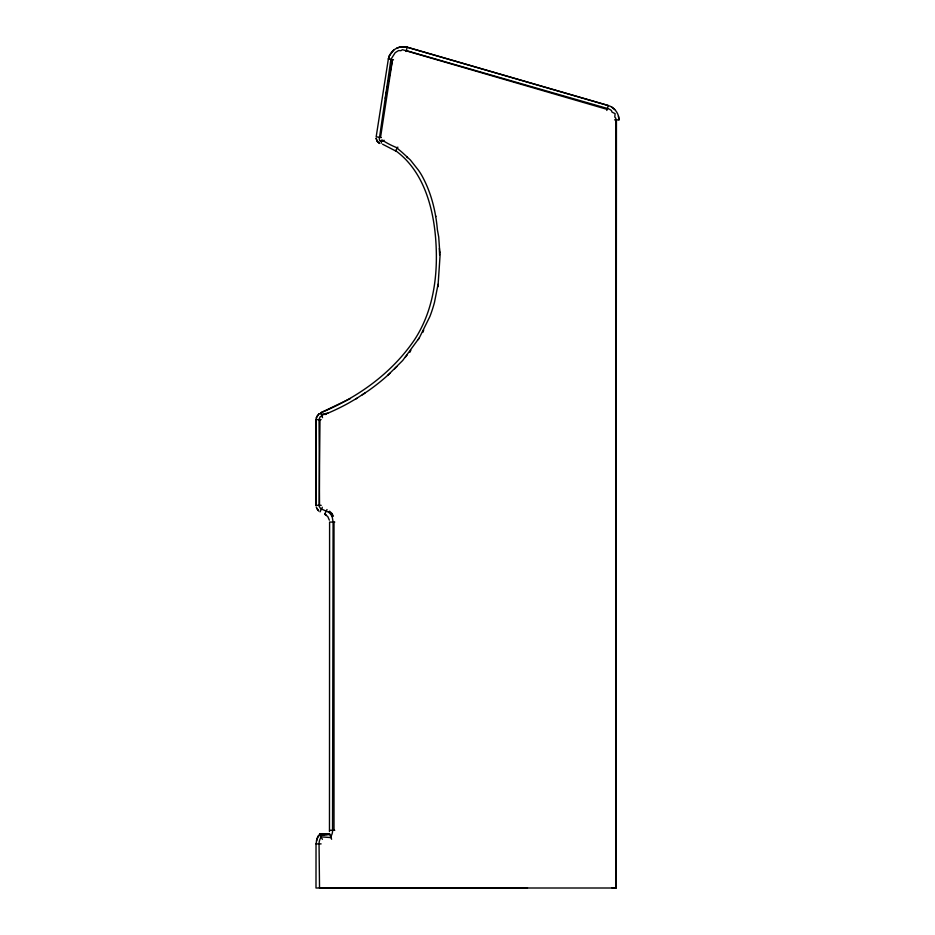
<?xml version="1.0" encoding="UTF-8"?>
<svg xmlns="http://www.w3.org/2000/svg" width="935" height="935" viewBox="0 0 935 935"><rect width="100%" height="100%" fill="white"/><g stroke="black" fill="none" stroke-linecap="round" stroke-linejoin="round"><path stroke-width="1.4" d="M331.621 839.256L329.669 834.149L320.05 834.943L329.05 834.546L328.945 833.833L319.606 834.09L320.448 835.715L318.671 835.364L317.199 838.005L316.03 843.896L315.995 888.005L615.955 888.005L616.434 119.867M329.471 831.589L329.599 522.081L334.777 522.081M320.448 835.715L320.787 836.837L330.733 837.573L331.235 835.867A11.874 11.874 0 0 0 332.533 831.753L333.094 522.081L332.182 516.658L330.721 514.273L328.758 512.275L320.6 508.617L319.151 506.267L319.992 419.616M437.966 286.741L440.023 256.096L438.725 237.046L437.37 229.671C435.78 210.889 430.93 191.71 421.58 175.09A78.318 78.318 0 0 0 418.553 170.357L410.36 159.99L402.564 152.767A112.247 112.247 0 0 0 398.193 149.132L397.34 147.87A72.872 67.203 26.6 0 1 383.677 141.033L379.715 140.881L379.306 138.906L390.9 59.396L395.201 52.664L398.567 50.572L400.905 50.689L402.436 49.707L607.119 109.372M439.637 255.033L439.403 248.336M319.104 413.632L316.907 416.297L315.995 419.616L315.995 505.332L321.208 505.332M438.071 284.263L434.471 302.402A133.752 133.752 0 0 1 429.843 316.614L419.312 337.851A118.675 118.675 0 0 1 418.19 339.65M380.522 137.445L392.513 59.665L388.364 58.963L376.174 136.767L381.281 137.574M385.267 98.35L392.513 59.665L393.483 59.828M381.223 143.172L381.398 142.412M381.831 140.601L382.041 139.712M393.799 49.999L389.509 55.574L388.516 58.998C389.72 50.478 399.081 44.88 407.228 47.229L608.241 105.526C614.459 107.373 618.97 113.38 619.005 119.867L614.564 119.867M405.989 51.483L407.228 47.229L608.241 105.526L606.803 110.459M316.404 840.904L318.671 835.364M388.364 58.963L389.509 55.574M422.9 332.311L423.695 330.09M383.677 141.033L383.993 140.18M419.312 337.851L402.704 360.478L387.744 375.309A201.528 201.528 0 0 1 380.498 381.527L377.997 383.537A211.929 211.929 0 0 1 367.665 391.216L355.569 399.081M316.205 417.887L319.162 413.726M320.027 511.866L322.318 507.273M327.016 509.528L324.69 514.192L327.776 516.576L329.354 520.152M409.775 352.39L410.862 350.286M405.147 357.439L407.099 355.078M397.831 147.099L395.575 150.699M322.54 417.676L320.647 412.814C357.544 397.609 391.391 373.556 414.1 340.375C434.214 310.139 438.48 272.798 435.546 237.35C432.823 205.197 422.597 170.275 395.599 150.664M396.814 366.602L394.617 368.822M328.758 512.275L329.623 511.211L331.796 513.432L333.421 516.073L332.182 516.658M321.932 416.11L320.097 416.823L319.045 419.616L319.525 505.332M328.734 834.043L319.583 834.055L329.669 834.149L329.05 834.546M365.001 393.051L362.301 394.839M387.744 375.309L390.082 373.182M330.721 514.273L331.796 513.432M320.647 412.814L350.45 398.544M321.582 415.222L327.823 413.2A218.439 218.439 0 0 0 348.369 403.219L356.808 398.31M382.544 144.189L395.458 150.874M396.802 48.129L400.168 47.019L407.216 47.264M321.254 414.369L327.823 413.2M324.796 414.45L326.081 414.357M326.362 834.476L328.886 834.289L323.744 834.487M322.68 834.499L329.669 834.149M527.492 887.783L320.436 888.005M321.114 419.616L315.995 419.616L316.03 505.332M329.564 830.315L334.777 830.315M316.03 843.896L321.114 843.896M611.957 887.783L615.955 888.005L615.955 119.867M406.246 50.619L607.388 108.46A11.874 11.874 0 0 1 611.443 110.552L612.016 112.13L615.101 113.626L614.798 117.05L615.861 118.348L615.955 888.005M379.563 143.382L377.144 141.36L376.08 138.357M324.702 514.157L326.385 515.173M379.517 143.476L377.237 141.302L376.186 138.357M611.759 107.069L614.692 109.512M321.453 837.631L320.787 836.837L320.425 838.333A11.874 11.874 0 0 0 319.045 843.896L319.525 888.005M316.696 508.465L318.671 510.989L316.17 506.934M321.956 838.543L322.423 839.326M406.9 156.776L407.333 157.734M435.546 215.751L435.874 216.546M439.543 251.69L439.824 252.473M618.409 116.092L618.97 119.867M334.005 522.081L334.005 830.315M382.438 141.232L380.931 140.776L382.438 141.232"/></g></svg>
